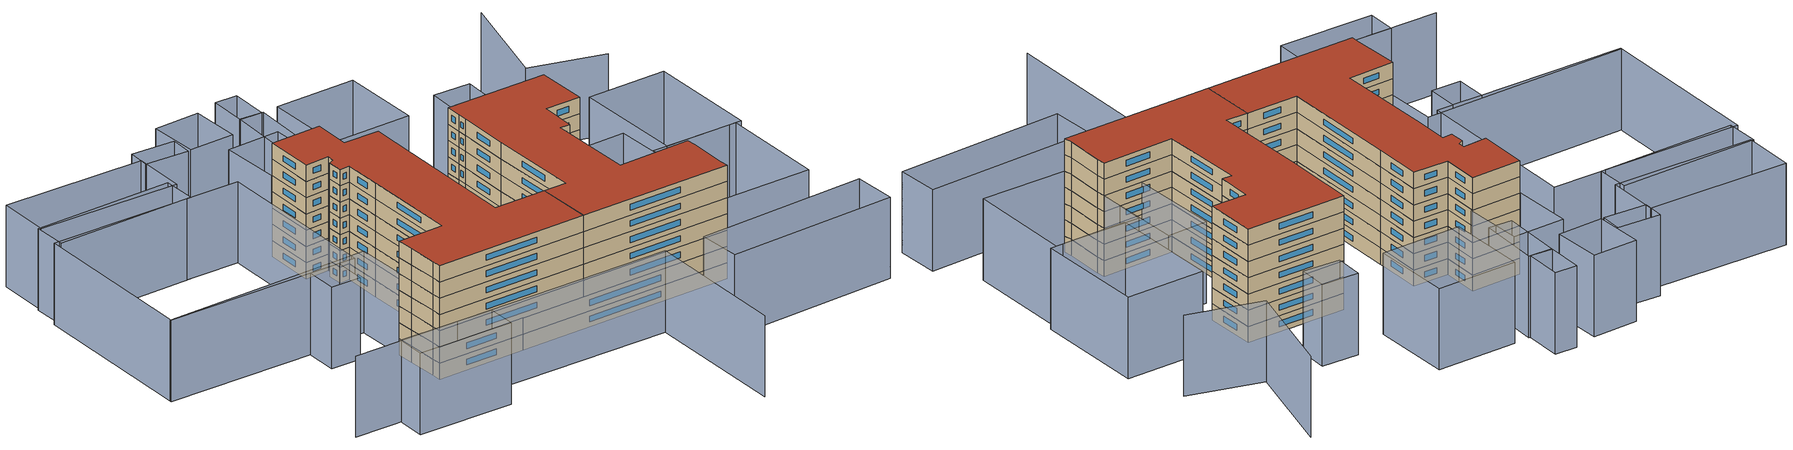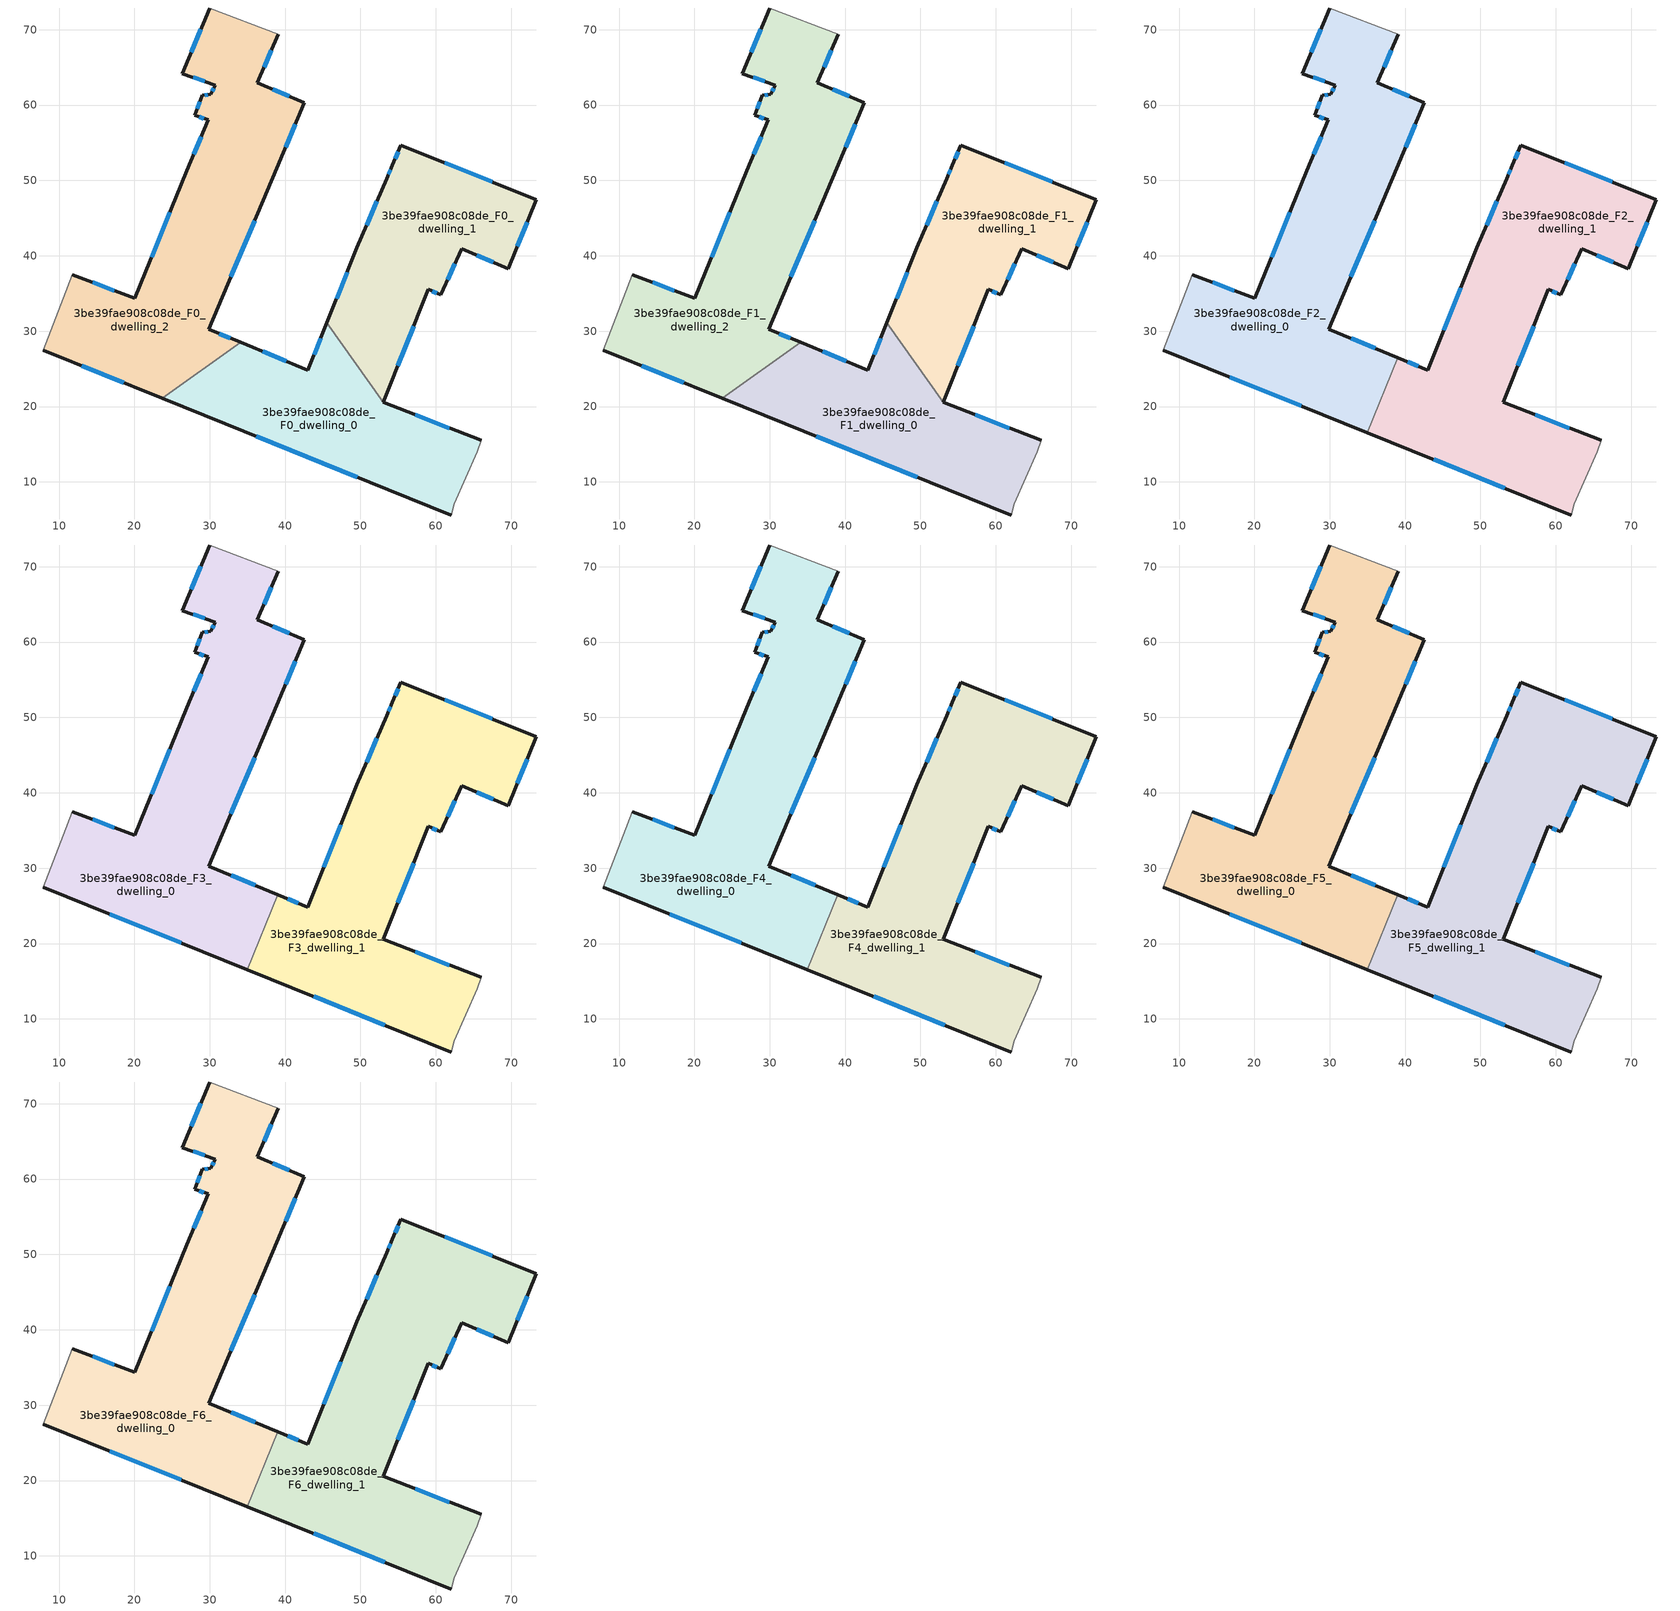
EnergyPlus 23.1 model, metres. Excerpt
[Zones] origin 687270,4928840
3be39fae908c08de_F0_dwelling_0
 floor ground (EU_floor_Construction): 66.02,15.5 65.5,14 62.45,7.08 62.03,5.61 23.68,21.11 34.12,28.5 43.02,24.83 45.54,31.1 53.01,20.54 z0
 wall outside (EU_wall_Construction): 23.68,21.11 62.03,5.61 / 45.54,31.1 43.02,24.83 34.12,28.5 / 66.02,15.5 53.01,20.54 z0:3
 wall adiabatic (EU_wall_Construction): 62.03,5.61 62.45,7.08 65.5,14 66.02,15.5 z0:3
 wall to 3be39fae908c08de_F0_dwelling_2 (EU_wall_Construction): 34.12,28.5 23.68,21.11 z0:3
 wall to 3be39fae908c08de_F0_dwelling_1 (EU_wall_Construction): 53.01,20.54 45.54,31.1 z0:3
 window (EU_Window_Construction): 36.15,16.06 49.56,10.65 / 40.13,26.02 37.02,27.3 / 44.72,29.06 43.84,26.87 / 61.79,17.14 57.24,18.9 z0.98:2.02
3be39fae908c08de_F0_dwelling_1
 floor ground (EU_floor_Construction): 73.31,47.43 69.62,38.3 63.41,40.92 60.65,34.81 59.02,35.55 53.01,20.54 45.54,31.1 49.52,41.05 53.45,50.23 54.24,52.04 55.37,54.7 z0
 wall outside (EU_wall_Construction): 53.01,20.54 59.02,35.55 60.65,34.81 63.41,40.92 69.62,38.3 73.31,47.43 55.37,54.7 54.24,52.04 53.45,50.23 49.52,41.05 45.54,31.1 z0:3
 window (EU_Window_Construction): 61.55,36.79 62.51,38.93 / 59.55,35.31 60.12,35.05 / 54.97,25.42 57.07,30.66 / 48.23,37.81 46.83,34.33 / 52.17,47.24 50.8,44.03 / 53.99,51.45 53.71,50.81 / 55,53.83 54.61,52.9 / 67.48,49.8 61.21,52.33 / 70.82,41.27 72.11,44.47 / 65.43,40.07 67.6,39.15 z0.98:2.02
3be39fae908c08de_F0_dwelling_2
 floor ground (EU_floor_Construction): 39.08,69.38 36.29,62.97 42.55,60.29 38.86,51.6 29.86,30.26 34.12,28.5 23.68,21.11 7.91,27.48 8.56,29.18 10.54,34.39 11.75,37.49 20.04,34.34 26.94,51.26 29.79,58.03 28,58.63 28.98,61.29 30.13,61.42 30.73,62.66 26.35,64.18 30.02,72.88 z0
 wall outside (EU_wall_Construction): 30.02,72.88 26.35,64.18 30.73,62.66 30.13,61.42 28.98,61.29 28,58.63 29.79,58.03 26.94,51.26 20.04,34.34 11.75,37.49 / 34.12,28.5 29.86,30.26 38.86,51.6 42.55,60.29 36.29,62.97 39.08,69.38 / 7.91,27.48 23.68,21.11 z0:3
 wall adiabatic (EU_wall_Construction): 39.08,69.38 30.02,72.88 / 11.75,37.49 10.54,34.39 8.56,29.18 7.91,27.48 z0:3
 window (EU_Window_Construction): 17.35,35.36 14.45,36.46 / 24.7,45.75 22.29,39.84 / 28.87,55.82 27.87,53.46 / 28.58,58.43 29.21,58.22 / 28.66,60.42 28.32,59.49 / 29.76,61.37 29.36,61.33 / 30.54,62.25 30.33,61.82 / 27.78,63.68 29.31,63.15 / 28.83,70.05 27.55,67.01 / 37.2,65.05 38.17,67.29 / 40.52,61.16 38.33,62.09 / 40.06,54.42 41.35,57.46 / 32.79,37.2 35.94,44.66 / 32.74,29.07 31.25,29.68 / 13.04,25.4 18.55,23.18 z0.98:2.02
3be39fae908c08de_F1_dwelling_0
 floor to 3be39fae908c08de_F0_dwelling_0 (EU_floor_Construction): 66.02,15.5 65.5,14 62.45,7.08 62.03,5.61 23.68,21.11 34.12,28.5 43.02,24.83 45.53,31.1 53.01,20.54 z3
 wall outside (EU_wall_Construction): 23.68,21.11 62.03,5.61 / 45.54,31.1 43.02,24.83 34.12,28.5 / 66.02,15.5 53.01,20.54 z3:6
 wall adiabatic (EU_wall_Construction): 62.03,5.61 62.45,7.08 65.5,14 66.02,15.5 z3:6
 wall to 3be39fae908c08de_F1_dwelling_2 (EU_wall_Construction): 34.12,28.5 23.68,21.11 z3:6
 wall to 3be39fae908c08de_F1_dwelling_1 (EU_wall_Construction): 53.01,20.54 45.54,31.1 z3:6
 window (EU_Window_Construction): 36.15,16.06 49.56,10.65 / 40.13,26.02 37.02,27.3 / 44.72,29.06 43.84,26.87 / 61.79,17.14 57.24,18.9 z3.98:5.02
3be39fae908c08de_F1_dwelling_1
 floor to 3be39fae908c08de_F0_dwelling_1 (EU_floor_Construction): 73.31,47.43 69.62,38.3 63.41,40.92 60.65,34.81 59.02,35.55 53.01,20.54 45.53,31.1 49.52,41.05 53.45,50.23 54.24,52.04 55.37,54.7 z3
 wall outside (EU_wall_Construction): 53.01,20.54 59.02,35.55 60.65,34.81 63.41,40.92 69.62,38.3 73.31,47.43 55.37,54.7 54.24,52.04 53.45,50.23 49.52,41.05 45.54,31.1 z3:6
 window (EU_Window_Construction): 61.55,36.79 62.51,38.93 / 59.55,35.31 60.12,35.05 / 54.97,25.42 57.07,30.66 / 48.23,37.81 46.83,34.33 / 52.17,47.24 50.8,44.03 / 53.99,51.45 53.71,50.81 / 55,53.83 54.61,52.9 / 67.48,49.8 61.21,52.33 / 70.82,41.27 72.11,44.47 / 65.43,40.07 67.6,39.15 z3.98:5.02
3be39fae908c08de_F1_dwelling_2
 floor to 3be39fae908c08de_F0_dwelling_2 (EU_floor_Construction): 39.08,69.38 36.29,62.97 42.55,60.29 38.86,51.6 29.86,30.26 34.12,28.5 23.68,21.11 7.91,27.48 8.56,29.18 10.54,34.39 11.75,37.49 20.04,34.34 26.94,51.26 29.79,58.03 28,58.63 28.98,61.29 30.13,61.42 30.73,62.66 26.35,64.18 30.02,72.88 z3
 wall outside (EU_wall_Construction): 30.02,72.88 26.35,64.18 30.73,62.66 30.13,61.42 28.98,61.29 28,58.63 29.79,58.03 26.94,51.26 20.04,34.34 11.75,37.49 / 34.12,28.5 29.86,30.26 38.86,51.6 42.55,60.29 36.29,62.97 39.08,69.38 / 7.91,27.48 23.68,21.11 z3:6
 wall adiabatic (EU_wall_Construction): 39.08,69.38 30.02,72.88 / 11.75,37.49 10.54,34.39 8.56,29.18 7.91,27.48 z3:6
 window (EU_Window_Construction): 17.35,35.36 14.45,36.46 / 24.7,45.75 22.29,39.84 / 28.87,55.82 27.87,53.46 / 28.58,58.43 29.21,58.22 / 28.66,60.42 28.32,59.49 / 29.76,61.37 29.36,61.33 / 30.54,62.25 30.33,61.82 / 27.78,63.68 29.31,63.15 / 28.83,70.05 27.55,67.01 / 37.2,65.05 38.17,67.29 / 40.52,61.16 38.33,62.09 / 40.06,54.42 41.35,57.46 / 32.79,37.2 35.94,44.66 / 32.74,29.07 31.25,29.68 / 13.04,25.4 18.55,23.18 z3.98:5.02
3be39fae908c08de_F2_dwelling_0
 floor to 3be39fae908c08de_F1_dwelling_0 (EU_floor_Construction): 39.02,26.48 35,16.53 23.68,21.11 34.12,28.5 z6
 floor to 3be39fae908c08de_F1_dwelling_2 (EU_floor_Construction): 39.08,69.38 36.29,62.97 42.55,60.29 38.86,51.6 29.86,30.26 34.12,28.5 23.68,21.11 7.91,27.48 8.56,29.18 10.54,34.39 11.75,37.49 20.04,34.34 26.94,51.26 29.79,58.03 28,58.63 28.98,61.29 30.13,61.42 30.73,62.66 26.35,64.18 30.02,72.88 z6
 wall outside (EU_wall_Construction): 30.02,72.88 26.35,64.18 30.73,62.66 30.13,61.42 28.98,61.29 28,58.63 29.79,58.03 26.94,51.26 20.04,34.34 11.75,37.49 / 39.02,26.48 29.86,30.26 38.86,51.6 42.55,60.29 36.29,62.97 39.08,69.38 / 7.91,27.48 35,16.53 z6:9
 wall adiabatic (EU_wall_Construction): 11.75,37.49 10.54,34.39 8.56,29.18 7.91,27.48 / 39.08,69.38 30.02,72.88 z6:9
 wall to 3be39fae908c08de_F2_dwelling_1 (EU_wall_Construction): 35,16.53 39.02,26.48 z6:9
 window (EU_Window_Construction): 17.35,35.36 14.45,36.46 / 24.7,45.75 22.29,39.84 / 28.87,55.82 27.87,53.46 / 28.58,58.43 29.21,58.22 / 28.66,60.42 28.32,59.49 / 29.76,61.37 29.36,61.33 / 30.54,62.25 30.33,61.82 / 27.78,63.68 29.31,63.15 / 28.83,70.05 27.55,67.01 / 37.2,65.05 38.17,67.29 / 40.52,61.16 38.33,62.09 / 40.06,54.42 41.35,57.46 / 32.79,37.2 35.94,44.66 / 36.04,27.71 32.84,29.03 / 16.72,23.92 26.19,20.09 z6.98:8.02
3be39fae908c08de_F2_dwelling_1
 floor to 3be39fae908c08de_F1_dwelling_0 (EU_floor_Construction): 66.02,15.5 65.5,14 62.45,7.08 62.03,5.61 35,16.53 39.02,26.48 43.02,24.83 45.54,31.1 53.01,20.54 z6
 floor to 3be39fae908c08de_F1_dwelling_1 (EU_floor_Construction): 73.31,47.43 69.62,38.3 63.41,40.92 60.65,34.81 59.02,35.55 53.01,20.54 45.54,31.1 49.52,41.05 53.45,50.23 54.24,52.04 55.37,54.7 z6
 wall outside (EU_wall_Construction): 66.02,15.5 53.01,20.54 59.02,35.55 60.65,34.81 63.41,40.92 69.62,38.3 73.31,47.43 55.37,54.7 54.24,52.04 53.45,50.23 49.52,41.05 43.02,24.83 39.02,26.48 / 35,16.53 62.03,5.61 z6:9
 wall adiabatic (EU_wall_Construction): 62.03,5.61 62.45,7.08 65.5,14 66.02,15.5 z6:9
 window (EU_Window_Construction): 41.72,25.36 40.32,25.94 / 47.41,35.77 45.14,30.1 / 52.17,47.24 50.8,44.03 / 53.99,51.45 53.71,50.81 / 55,53.83 54.61,52.9 / 67.48,49.8 61.21,52.33 / 70.82,41.27 72.11,44.47 / 65.43,40.07 67.6,39.15 / 61.55,36.79 62.51,38.93 / 59.55,35.31 60.12,35.05 / 54.97,25.42 57.07,30.66 / 61.79,17.14 57.24,18.9 / 43.79,12.98 53.24,9.16 z6.98:8.02
3be39fae908c08de_F3_dwelling_0
 floor to 3be39fae908c08de_F2_dwelling_0 (EU_floor_Construction): 39.08,69.38 36.29,62.97 42.55,60.29 38.86,51.6 29.86,30.26 39.02,26.48 35,16.53 7.91,27.48 8.56,29.18 10.54,34.39 11.75,37.49 20.04,34.34 26.94,51.26 29.79,58.03 28,58.63 28.98,61.29 30.13,61.42 30.73,62.66 26.35,64.18 30.02,72.88 z9
 wall outside (EU_wall_Construction): 30.02,72.88 26.35,64.18 30.73,62.66 30.13,61.42 28.98,61.29 28,58.63 29.79,58.03 26.94,51.26 20.04,34.34 11.75,37.49 / 39.02,26.48 29.86,30.26 38.86,51.6 42.55,60.29 36.29,62.97 39.08,69.38 / 7.91,27.48 35,16.53 z9:12
 wall adiabatic (EU_wall_Construction): 11.75,37.49 10.54,34.39 8.56,29.18 7.91,27.48 / 39.08,69.38 30.02,72.88 z9:12
 wall to 3be39fae908c08de_F3_dwelling_1 (EU_wall_Construction): 35,16.53 39.02,26.48 z9:12
 window (EU_Window_Construction): 17.35,35.36 14.45,36.46 / 24.7,45.75 22.29,39.84 / 28.87,55.82 27.87,53.46 / 28.58,58.43 29.21,58.22 / 28.66,60.42 28.32,59.49 / 29.76,61.37 29.36,61.33 / 30.54,62.25 30.33,61.82 / 27.78,63.68 29.31,63.15 / 28.83,70.05 27.55,67.01 / 37.2,65.05 38.17,67.29 / 40.52,61.16 38.33,62.09 / 40.06,54.42 41.35,57.46 / 32.79,37.2 35.94,44.66 / 36.04,27.71 32.84,29.03 / 16.72,23.92 26.19,20.09 z9.98:11.02
3be39fae908c08de_F3_dwelling_1
 floor to 3be39fae908c08de_F2_dwelling_1 (EU_floor_Construction): 73.31,47.43 69.62,38.3 63.41,40.92 60.65,34.81 59.02,35.55 53.01,20.54 66.02,15.5 65.5,14 62.45,7.08 62.03,5.61 35,16.53 39.02,26.48 43.02,24.83 49.52,41.05 53.45,50.23 54.24,52.04 55.37,54.7 z9
 wall outside (EU_wall_Construction): 66.02,15.5 53.01,20.54 59.02,35.55 60.65,34.81 63.41,40.92 69.62,38.3 73.31,47.43 55.37,54.7 54.24,52.04 53.45,50.23 49.52,41.05 43.02,24.83 39.02,26.48 / 35,16.53 62.03,5.61 z9:12
 wall adiabatic (EU_wall_Construction): 62.03,5.61 62.45,7.08 65.5,14 66.02,15.5 z9:12
 window (EU_Window_Construction): 41.72,25.36 40.32,25.94 / 47.41,35.77 45.14,30.1 / 52.17,47.24 50.8,44.03 / 53.99,51.45 53.71,50.81 / 55,53.83 54.61,52.9 / 67.48,49.8 61.21,52.33 / 70.82,41.27 72.11,44.47 / 65.43,40.07 67.6,39.15 / 61.55,36.79 62.51,38.93 / 59.55,35.31 60.12,35.05 / 54.97,25.42 57.07,30.66 / 61.79,17.14 57.24,18.9 / 43.79,12.98 53.24,9.16 z9.98:11.02
3be39fae908c08de_F4_dwelling_0
 floor to 3be39fae908c08de_F3_dwelling_0 (EU_floor_Construction): 39.08,69.38 36.29,62.97 42.55,60.29 38.86,51.6 29.86,30.26 39.02,26.48 35,16.53 7.91,27.48 8.56,29.18 10.54,34.39 11.75,37.49 20.04,34.34 26.94,51.26 29.79,58.03 28,58.63 28.98,61.29 30.13,61.42 30.73,62.66 26.35,64.18 30.02,72.88 z12
 wall outside (EU_wall_Construction): 30.02,72.88 26.35,64.18 30.73,62.66 30.13,61.42 28.98,61.29 28,58.63 29.79,58.03 26.94,51.26 20.04,34.34 11.75,37.49 / 39.02,26.48 29.86,30.26 38.86,51.6 42.55,60.29 36.29,62.97 39.08,69.38 / 7.91,27.48 35,16.53 z12:15
 wall adiabatic (EU_wall_Construction): 11.75,37.49 10.54,34.39 8.56,29.18 7.91,27.48 / 39.08,69.38 30.02,72.88 z12:15
 wall to 3be39fae908c08de_F4_dwelling_1 (EU_wall_Construction): 35,16.53 39.02,26.48 z12:15
 window (EU_Window_Construction): 17.35,35.36 14.45,36.46 / 24.7,45.75 22.29,39.84 / 28.87,55.82 27.87,53.46 / 28.58,58.43 29.21,58.22 / 28.66,60.42 28.32,59.49 / 29.76,61.37 29.36,61.33 / 30.54,62.25 30.33,61.82 / 27.78,63.68 29.31,63.15 / 28.83,70.05 27.55,67.01 / 37.2,65.05 38.17,67.29 / 40.52,61.16 38.33,62.09 / 40.06,54.42 41.35,57.46 / 32.79,37.2 35.94,44.66 / 36.04,27.71 32.84,29.03 / 16.72,23.92 26.19,20.09 z12.98:14.02
3be39fae908c08de_F4_dwelling_1
 floor to 3be39fae908c08de_F3_dwelling_1 (EU_floor_Construction): 73.31,47.43 69.62,38.3 63.41,40.92 60.65,34.81 59.02,35.55 53.01,20.54 66.02,15.5 65.5,14 62.45,7.08 62.03,5.61 35,16.53 39.02,26.48 43.02,24.83 49.52,41.05 53.45,50.23 54.24,52.04 55.37,54.7 z12
 wall outside (EU_wall_Construction): 66.02,15.5 53.01,20.54 59.02,35.55 60.65,34.81 63.41,40.92 69.62,38.3 73.31,47.43 55.37,54.7 54.24,52.04 53.45,50.23 49.52,41.05 43.02,24.83 39.02,26.48 / 35,16.53 62.03,5.61 z12:15
 wall adiabatic (EU_wall_Construction): 62.03,5.61 62.45,7.08 65.5,14 66.02,15.5 z12:15
 window (EU_Window_Construction): 41.72,25.36 40.32,25.94 / 47.41,35.77 45.14,30.1 / 52.17,47.24 50.8,44.03 / 53.99,51.45 53.71,50.81 / 55,53.83 54.61,52.9 / 67.48,49.8 61.21,52.33 / 70.82,41.27 72.11,44.47 / 65.43,40.07 67.6,39.15 / 61.55,36.79 62.51,38.93 / 59.55,35.31 60.12,35.05 / 54.97,25.42 57.07,30.66 / 61.79,17.14 57.24,18.9 / 43.79,12.98 53.24,9.16 z12.98:14.02
3be39fae908c08de_F5_dwelling_0
 floor to 3be39fae908c08de_F4_dwelling_0 (EU_floor_Construction): 39.08,69.38 36.29,62.97 42.55,60.29 38.86,51.6 29.86,30.26 39.02,26.48 35,16.53 7.91,27.48 8.56,29.18 10.54,34.39 11.75,37.49 20.04,34.34 26.94,51.26 29.79,58.03 28,58.63 28.98,61.29 30.13,61.42 30.73,62.66 26.35,64.18 30.02,72.88 z15
 wall outside (EU_wall_Construction): 30.02,72.88 26.35,64.18 30.73,62.66 30.13,61.42 28.98,61.29 28,58.63 29.79,58.03 26.94,51.26 20.04,34.34 11.75,37.49 / 39.02,26.48 29.86,30.26 38.86,51.6 42.55,60.29 36.29,62.97 39.08,69.38 / 7.91,27.48 35,16.53 z15:18
 wall adiabatic (EU_wall_Construction): 11.75,37.49 10.54,34.39 8.56,29.18 7.91,27.48 / 39.08,69.38 30.02,72.88 z15:18
 wall to 3be39fae908c08de_F5_dwelling_1 (EU_wall_Construction): 35,16.53 39.02,26.48 z15:18
 window (EU_Window_Construction): 17.35,35.36 14.45,36.46 / 24.7,45.75 22.29,39.84 / 28.87,55.82 27.87,53.46 / 28.58,58.43 29.21,58.22 / 28.66,60.42 28.32,59.49 / 29.76,61.37 29.36,61.33 / 30.54,62.25 30.33,61.82 / 27.78,63.68 29.31,63.15 / 28.83,70.05 27.55,67.01 / 37.2,65.05 38.17,67.29 / 40.52,61.16 38.33,62.09 / 40.06,54.42 41.35,57.46 / 32.79,37.2 35.94,44.66 / 36.04,27.71 32.84,29.03 / 16.72,23.92 26.19,20.09 z15.98:17.02
3be39fae908c08de_F5_dwelling_1
 floor to 3be39fae908c08de_F4_dwelling_1 (EU_floor_Construction): 73.31,47.43 69.62,38.3 63.41,40.92 60.65,34.81 59.02,35.55 53.01,20.54 66.02,15.5 65.5,14 62.45,7.08 62.03,5.61 35,16.53 39.02,26.48 43.02,24.83 49.52,41.05 53.45,50.23 54.24,52.04 55.37,54.7 z15
 wall outside (EU_wall_Construction): 66.02,15.5 53.01,20.54 59.02,35.55 60.65,34.81 63.41,40.92 69.62,38.3 73.31,47.43 55.37,54.7 54.24,52.04 53.45,50.23 49.52,41.05 43.02,24.83 39.02,26.48 / 35,16.53 62.03,5.61 z15:18
 wall adiabatic (EU_wall_Construction): 62.03,5.61 62.45,7.08 65.5,14 66.02,15.5 z15:18
 window (EU_Window_Construction): 41.72,25.36 40.32,25.94 / 47.41,35.77 45.14,30.1 / 52.17,47.24 50.8,44.03 / 53.99,51.45 53.71,50.81 / 55,53.83 54.61,52.9 / 67.48,49.8 61.21,52.33 / 70.82,41.27 72.11,44.47 / 65.43,40.07 67.6,39.15 / 61.55,36.79 62.51,38.93 / 59.55,35.31 60.12,35.05 / 54.97,25.42 57.07,30.66 / 61.79,17.14 57.24,18.9 / 43.79,12.98 53.24,9.16 z15.98:17.02
3be39fae908c08de_F6_dwelling_0
 floor to 3be39fae908c08de_F5_dwelling_0 (EU_floor_Construction): 39.08,69.38 36.29,62.97 42.55,60.29 38.86,51.6 29.86,30.26 39.02,26.48 35,16.53 7.91,27.48 8.56,29.18 10.54,34.39 11.75,37.49 20.04,34.34 26.94,51.26 29.79,58.03 28,58.63 28.98,61.29 30.13,61.42 30.73,62.66 26.35,64.18 30.02,72.88 z18
 wall outside (EU_wall_Construction): 30.02,72.88 26.35,64.18 30.73,62.66 30.13,61.42 28.98,61.29 28,58.63 29.79,58.03 26.94,51.26 20.04,34.34 11.75,37.49 / 39.02,26.48 29.86,30.26 38.86,51.6 42.55,60.29 36.29,62.97 39.08,69.38 / 7.91,27.48 35,16.53 z18:21
 wall adiabatic (EU_wall_Construction): 11.75,37.49 10.54,34.39 8.56,29.18 7.91,27.48 / 39.08,69.38 30.02,72.88 z18:21
 wall to 3be39fae908c08de_F6_dwelling_1 (EU_wall_Construction): 35,16.53 39.02,26.48 z18:21
 window (EU_Window_Construction): 17.35,35.36 14.45,36.46 / 24.7,45.75 22.29,39.84 / 28.87,55.82 27.87,53.46 / 28.58,58.43 29.21,58.22 / 28.66,60.42 28.32,59.49 / 29.76,61.37 29.36,61.33 / 30.54,62.25 30.33,61.82 / 27.78,63.68 29.31,63.15 / 28.83,70.05 27.55,67.01 / 37.2,65.05 38.17,67.29 / 40.52,61.16 38.33,62.09 / 40.06,54.42 41.35,57.46 / 32.79,37.2 35.94,44.66 / 36.04,27.71 32.84,29.03 / 16.72,23.92 26.19,20.09 z18.98:20.02
 roof outside (EU_roof_Construction): 35,16.53 39.02,26.48 29.86,30.26 38.86,51.6 42.55,60.29 36.29,62.97 39.08,69.38 30.02,72.88 26.35,64.18 30.73,62.66 30.13,61.42 28.98,61.29 28,58.63 29.79,58.03 26.94,51.26 20.04,34.34 11.75,37.49 10.54,34.39 8.56,29.18 7.91,27.48 z21
3be39fae908c08de_F6_dwelling_1
 floor to 3be39fae908c08de_F5_dwelling_1 (EU_floor_Construction): 73.31,47.43 69.62,38.3 63.41,40.92 60.65,34.81 59.02,35.55 53.01,20.54 66.02,15.5 65.5,14 62.45,7.08 62.03,5.61 35,16.53 39.02,26.48 43.02,24.83 49.52,41.05 53.45,50.23 54.24,52.04 55.37,54.7 z18
 wall outside (EU_wall_Construction): 66.02,15.5 53.01,20.54 59.02,35.55 60.65,34.81 63.41,40.92 69.62,38.3 73.31,47.43 55.37,54.7 54.24,52.04 53.45,50.23 49.52,41.05 43.02,24.83 39.02,26.48 / 35,16.53 62.03,5.61 z18:21
 wall adiabatic (EU_wall_Construction): 62.03,5.61 62.45,7.08 65.5,14 66.02,15.5 z18:21
 window (EU_Window_Construction): 41.72,25.36 40.32,25.94 / 47.41,35.77 45.14,30.1 / 52.17,47.24 50.8,44.03 / 53.99,51.45 53.71,50.81 / 55,53.83 54.61,52.9 / 67.48,49.8 61.21,52.33 / 70.82,41.27 72.11,44.47 / 65.43,40.07 67.6,39.15 / 61.55,36.79 62.51,38.93 / 59.55,35.31 60.12,35.05 / 54.97,25.42 57.07,30.66 / 61.79,17.14 57.24,18.9 / 43.79,12.98 53.24,9.16 z18.98:20.02
 roof outside (EU_roof_Construction): 62.45,7.08 65.5,14 66.02,15.5 53.01,20.54 59.02,35.55 60.65,34.81 63.41,40.92 69.62,38.3 73.31,47.43 55.37,54.7 54.24,52.04 53.45,50.23 49.52,41.05 43.02,24.83 39.02,26.48 35,16.53 62.03,5.61 z21
shading: -16.3,28.76 41.05,4.66 / 41.05,4.66 30.31,-20.89 / -21.39,61.02 15.42,46.5 / 15.42,46.5 7.91,27.47 / 94.66,48.12 83.37,56.98 / 83.37,56.98 96.02,73.12 / 85.04,17.92 77.21,-0.76 / 77.21,-0.76 61.86,5.68 / 61.86,5.68 69.7,24.35 / 69.7,24.35 85.04,17.92 / 72.13,23.17 80.1,42.84 / 80.1,42.84 94.04,37.19 / 94.04,37.19 86.06,17.52 / 86.06,17.52 72.13,23.17 / 76.03,-16.94 45.76,-5.72 / 45.76,-5.72 48.56,1.83 / 48.56,1.83 78.83,-9.39 / 78.83,-9.39 76.03,-16.94 / 6.68,13.05 -10.04,20.29 / -10.04,20.29 -7.85,25.34 / -7.85,25.34 8.87,18.1 / 8.87,18.1 6.68,13.05 / 58.91,18.22 65.14,34.46 / 65.14,34.46 72.34,31.7 / 72.34,31.7 66.11,15.46 / 66.11,15.46 58.91,18.22 / 4.35,49.96 9.61,47.71 / 9.61,47.71 7.26,42.21 / 7.26,42.21 2,44.46 / 2,44.46 4.35,49.96 / 73.92,61.88 71.58,56.9 / 71.58,56.9 65.18,59.92 / 65.18,59.92 67.52,64.89 / 67.52,64.89 73.92,61.88 / 12.56,46.45 -21.32,60.87 / -21.32,60.87 -8.5,91 / -8.5,91 25.38,76.58 / 25.38,76.58 12.56,46.45 / 50.9,84.64 65.13,78.89 / 65.13,78.89 59.39,64.69 / 59.39,64.69 45.16,70.44 / 45.16,70.44 50.9,84.64 / 39.35,69.27 29.94,72.92 / 29.94,72.92 34.09,83.62 / 34.09,83.62 43.49,79.97 / 43.49,79.97 39.35,69.27 / 38.85,76.75 43.94,87.49 / 43.94,87.49 48.05,85.55 / 48.05,85.55 42.97,74.8 / 42.97,74.8 38.85,76.75 / 16.74,80.28 -7.84,90.02 / -7.84,90.02 -5.52,95.85 / -5.52,95.85 19.06,86.11 / 19.06,86.11 16.74,80.28 / 50.64,92.22 47.76,85.66 / 47.76,85.66 43.89,87.37 / 43.89,87.37 46.77,93.92 / 46.77,93.92 50.64,92.22 / 38.85,85.75 30.8,88.82 / 30.8,88.82 34.13,97.54 / 34.13,97.54 42.18,94.47 / 42.18,94.47 38.85,85.75 / 24.54,96.27 31.97,92.69 / 31.97,92.69 30.19,88.98 / 30.19,88.98 22.75,92.56 / 22.75,92.56 24.54,96.27 / 19.42,84.66 -5.26,95.38 / -5.26,95.38 -1.27,104.58 / -1.27,104.58 23.42,93.86 / 23.42,93.86 19.42,84.66 z0:15
[Building]
EU S2 Campaign: North Axis=0; Terrain=City; Solar Distribution=FullExterior
[Site:Location]
Bologna: Latitude=44.5; Longitude=11.25; Time Zone=1; Elevation=37
[SizingPeriod:WeatherFileDays]
AnnualSizingPeriod: Begin Month=1; Begin Day of Month=1; End Month=12; End Day of Month=31; Day of Week for Start Day=Monday; Use Weather File Daylight Saving Period=No; Use Weather File Rain and Snow Indicators=No
[MATERIAL]
EU_InternalMass_Material: Roughness=MediumRough; Thickness=0.1; Conductivity=1; Density=1800; Specific Heat=900; Thermal Absorptance=0.9; Solar Absorptance=0.7; Visible Absorptance=0.7
[MATERIAL:NOMASS] Roughness=MediumRough; Thermal Absorptance=0.9; Solar Absorptance=0.7; Visible Absorptance=0.7
Name | Thermal Resistance
EU_wall_NoMass | 0.905828
EU_roof_NoMass | 0.37593
EU_floor_NoMass | 0.67114
[WINDOWMATERIAL:SIMPLEGLAZINGSYSTEM]
EU_Window_SimpleGlazing: UFactor=4.52486; Solar Heat Gain Coefficient=0.85; Visible Transmittance=0.85
[CONSTRUCTION]
EU_wall_Construction: EU_wall_NoMass
EU_roof_Construction: EU_roof_NoMass
EU_floor_Construction: EU_floor_NoMass
EU_InternalMass_Construction: EU_InternalMass_Material
EU_Window_Construction: EU_Window_SimpleGlazing
[ZONE] Type=1; Multiplier=1; Ceiling Height=autocalculate; Floor Area=autocalculate; Part of Total Floor Area=Yes
Name | Volume
3be39fae908c08de_F0_dwelling_0; 3be39fae908c08de_F1_dwelling_0 | 1317.83
3be39fae908c08de_F2_dwelling_0 | 2272.64
3be39fae908c08de_F3_dwelling_0; 3be39fae908c08de_F4_dwelling_0; 3be39fae908c08de_F5_dwelling_0; 3be39fae908c08de_F6_dwelling_0 | 2272.65
3be39fae908c08de_F0_dwelling_1 | 1237.14
3be39fae908c08de_F1_dwelling_1 | 1237.15
3be39fae908c08de_F2_dwelling_1 | 2272.6
3be39fae908c08de_F3_dwelling_1; 3be39fae908c08de_F4_dwelling_1; 3be39fae908c08de_F5_dwelling_1; 3be39fae908c08de_F6_dwelling_1 | 2272.61
3be39fae908c08de_F0_dwelling_2; 3be39fae908c08de_F1_dwelling_2 | 1990.27
[INTERNALMASS] Construction=EU_InternalMass_Construction
Name | Zone or ZoneList | Surface Area
3be39fae908c08de_F0_dwelling_0_EU_InternalMass | 3be39fae908c08de_F0_dwelling_0 | 439.278
3be39fae908c08de_F0_dwelling_1_EU_InternalMass | 3be39fae908c08de_F0_dwelling_1 | 412.384
3be39fae908c08de_F0_dwelling_2_EU_InternalMass | 3be39fae908c08de_F0_dwelling_2 | 663.422
3be39fae908c08de_F1_dwelling_0_EU_InternalMass | 3be39fae908c08de_F1_dwelling_0 | 439.278
3be39fae908c08de_F1_dwelling_1_EU_InternalMass | 3be39fae908c08de_F1_dwelling_1 | 412.384
3be39fae908c08de_F1_dwelling_2_EU_InternalMass | 3be39fae908c08de_F1_dwelling_2 | 663.422
3be39fae908c08de_F2_dwelling_0_EU_InternalMass | 3be39fae908c08de_F2_dwelling_0 | 757.551
3be39fae908c08de_F2_dwelling_1_EU_InternalMass | 3be39fae908c08de_F2_dwelling_1 | 757.538
3be39fae908c08de_F3_dwelling_0_EU_InternalMass | 3be39fae908c08de_F3_dwelling_0 | 757.551
3be39fae908c08de_F3_dwelling_1_EU_InternalMass | 3be39fae908c08de_F3_dwelling_1 | 757.538
3be39fae908c08de_F4_dwelling_0_EU_InternalMass | 3be39fae908c08de_F4_dwelling_0 | 757.551
3be39fae908c08de_F4_dwelling_1_EU_InternalMass | 3be39fae908c08de_F4_dwelling_1 | 757.538
3be39fae908c08de_F5_dwelling_0_EU_InternalMass | 3be39fae908c08de_F5_dwelling_0 | 757.551
3be39fae908c08de_F5_dwelling_1_EU_InternalMass | 3be39fae908c08de_F5_dwelling_1 | 757.538
3be39fae908c08de_F6_dwelling_0_EU_InternalMass | 3be39fae908c08de_F6_dwelling_0 | 757.551
3be39fae908c08de_F6_dwelling_1_EU_InternalMass | 3be39fae908c08de_F6_dwelling_1 | 757.538
[OTHEREQUIPMENT] Fuel Type=Electricity; Design Level Calculation Method=Watts/Area; Power per Zone Floor Area=1; Fraction Latent=0; Fraction Radiant=0; Fraction Lost=0; Carbon Dioxide Generation Rate=0; EndUse Subcategory=EU_Step8_InternalGains
Name | Zone or ZoneList or Space or SpaceList | Schedule
EU_Step8_InternalGain_3be39fae908c08de_F0_dwelling_0_f000 | 3be39fae908c08de_F0_dwelling_0 | EU_Step8_GainSchedule_3be39fae908c08de_F0_dwelling_0_f000
EU_Step8_InternalGain_3be39fae908c08de_F0_dwelling_1_f000 | 3be39fae908c08de_F0_dwelling_1 | EU_Step8_GainSchedule_3be39fae908c08de_F0_dwelling_1_f000
EU_Step8_InternalGain_3be39fae908c08de_F0_dwelling_2_f000 | 3be39fae908c08de_F0_dwelling_2 | EU_Step8_GainSchedule_3be39fae908c08de_F0_dwelling_2_f000
EU_Step8_InternalGain_3be39fae908c08de_F1_dwelling_0_f000 | 3be39fae908c08de_F1_dwelling_0 | EU_Step8_GainSchedule_3be39fae908c08de_F1_dwelling_0_f000
EU_Step8_InternalGain_3be39fae908c08de_F1_dwelling_1_f000 | 3be39fae908c08de_F1_dwelling_1 | EU_Step8_GainSchedule_3be39fae908c08de_F1_dwelling_1_f000
EU_Step8_InternalGain_3be39fae908c08de_F1_dwelling_2_f000 | 3be39fae908c08de_F1_dwelling_2 | EU_Step8_GainSchedule_3be39fae908c08de_F1_dwelling_2_f000
EU_Step8_InternalGain_3be39fae908c08de_F2_dwelling_0_f000 | 3be39fae908c08de_F2_dwelling_0 | EU_Step8_GainSchedule_3be39fae908c08de_F2_dwelling_0_f000
EU_Step8_InternalGain_3be39fae908c08de_F2_dwelling_1_f000 | 3be39fae908c08de_F2_dwelling_1 | EU_Step8_GainSchedule_3be39fae908c08de_F2_dwelling_1_f000
EU_Step8_InternalGain_3be39fae908c08de_F3_dwelling_0_f000 | 3be39fae908c08de_F3_dwelling_0 | EU_Step8_GainSchedule_3be39fae908c08de_F3_dwelling_0_f000
EU_Step8_InternalGain_3be39fae908c08de_F3_dwelling_1_f000 | 3be39fae908c08de_F3_dwelling_1 | EU_Step8_GainSchedule_3be39fae908c08de_F3_dwelling_1_f000
EU_Step8_InternalGain_3be39fae908c08de_F4_dwelling_0_f000 | 3be39fae908c08de_F4_dwelling_0 | EU_Step8_GainSchedule_3be39fae908c08de_F4_dwelling_0_f000
EU_Step8_InternalGain_3be39fae908c08de_F4_dwelling_1_f000 | 3be39fae908c08de_F4_dwelling_1 | EU_Step8_GainSchedule_3be39fae908c08de_F4_dwelling_1_f000
EU_Step8_InternalGain_3be39fae908c08de_F5_dwelling_0_f000 | 3be39fae908c08de_F5_dwelling_0 | EU_Step8_GainSchedule_3be39fae908c08de_F5_dwelling_0_f000
EU_Step8_InternalGain_3be39fae908c08de_F5_dwelling_1_f000 | 3be39fae908c08de_F5_dwelling_1 | EU_Step8_GainSchedule_3be39fae908c08de_F5_dwelling_1_f000
EU_Step8_InternalGain_3be39fae908c08de_F6_dwelling_0_f000 | 3be39fae908c08de_F6_dwelling_0 | EU_Step8_GainSchedule_3be39fae908c08de_F6_dwelling_0_f000
EU_Step8_InternalGain_3be39fae908c08de_F6_dwelling_1_f000 | 3be39fae908c08de_F6_dwelling_1 | EU_Step8_GainSchedule_3be39fae908c08de_F6_dwelling_1_f000
[ZONEVENTILATION:DESIGNFLOWRATE] Schedule=EU_AlwaysOn; Design Flow Rate Calculation Method=AirChanges/Hour; Air Changes per Hour=0.73129; Ventilation Type=Natural; Fan Pressure Rise=0; Fan Total Efficiency=1; Constant Term Coefficient=1; Temperature Term Coefficient=0; Velocity Term Coefficient=0; Velocity Squared Term Coefficient=0; Minimum Indoor Temperature=-100; Maximum Indoor Temperature=100; Delta Temperature=-100; Minimum Outdoor Temperature=-100; Maximum Outdoor Temperature=100; Maximum Wind Speed=40
Name | Zone or ZoneList or Space or SpaceList
EU_ConstantAir_3be39fae908c08de_F0_dwelling_0 | 3be39fae908c08de_F0_dwelling_0
EU_ConstantAir_3be39fae908c08de_F0_dwelling_1 | 3be39fae908c08de_F0_dwelling_1
EU_ConstantAir_3be39fae908c08de_F0_dwelling_2 | 3be39fae908c08de_F0_dwelling_2
EU_ConstantAir_3be39fae908c08de_F1_dwelling_0 | 3be39fae908c08de_F1_dwelling_0
EU_ConstantAir_3be39fae908c08de_F1_dwelling_1 | 3be39fae908c08de_F1_dwelling_1
EU_ConstantAir_3be39fae908c08de_F1_dwelling_2 | 3be39fae908c08de_F1_dwelling_2
EU_ConstantAir_3be39fae908c08de_F2_dwelling_0 | 3be39fae908c08de_F2_dwelling_0
EU_ConstantAir_3be39fae908c08de_F2_dwelling_1 | 3be39fae908c08de_F2_dwelling_1
EU_ConstantAir_3be39fae908c08de_F3_dwelling_0 | 3be39fae908c08de_F3_dwelling_0
EU_ConstantAir_3be39fae908c08de_F3_dwelling_1 | 3be39fae908c08de_F3_dwelling_1
EU_ConstantAir_3be39fae908c08de_F4_dwelling_0 | 3be39fae908c08de_F4_dwelling_0
EU_ConstantAir_3be39fae908c08de_F4_dwelling_1 | 3be39fae908c08de_F4_dwelling_1
EU_ConstantAir_3be39fae908c08de_F5_dwelling_0 | 3be39fae908c08de_F5_dwelling_0
EU_ConstantAir_3be39fae908c08de_F5_dwelling_1 | 3be39fae908c08de_F5_dwelling_1
EU_ConstantAir_3be39fae908c08de_F6_dwelling_0 | 3be39fae908c08de_F6_dwelling_0
EU_ConstantAir_3be39fae908c08de_F6_dwelling_1 | 3be39fae908c08de_F6_dwelling_1
[HVACTEMPLATE:THERMOSTAT] Constant Heating Setpoint=20; Constant Cooling Setpoint=50
EU_HeatOnly_3be39fae908c08de_F0_dwelling_0; EU_HeatOnly_3be39fae908c08de_F0_dwelling_1; EU_HeatOnly_3be39fae908c08de_F0_dwelling_2; EU_HeatOnly_3be39fae908c08de_F1_dwelling_0; EU_HeatOnly_3be39fae908c08de_F1_dwelling_1; EU_HeatOnly_3be39fae908c08de_F1_dwelling_2; EU_HeatOnly_3be39fae908c08de_F2_dwelling_0; EU_HeatOnly_3be39fae908c08de_F2_dwelling_1; EU_HeatOnly_3be39fae908c08de_F3_dwelling_0; EU_HeatOnly_3be39fae908c08de_F3_dwelling_1; EU_HeatOnly_3be39fae908c08de_F4_dwelling_0; EU_HeatOnly_3be39fae908c08de_F4_dwelling_1; EU_HeatOnly_3be39fae908c08de_F5_dwelling_0; EU_HeatOnly_3be39fae908c08de_F5_dwelling_1; EU_HeatOnly_3be39fae908c08de_F6_dwelling_0; EU_HeatOnly_3be39fae908c08de_F6_dwelling_1
[HVACTEMPLATE:ZONE:IDEALLOADSAIRSYSTEM] System Availability Schedule=EU_AlwaysOn; Maximum Heating Supply Air Temperature=50; Minimum Cooling Supply Air Temperature=13; Maximum Heating Supply Air Humidity Ratio=0.0156; Minimum Cooling Supply Air Humidity Ratio=0.0077; Heating Limit=NoLimit; Cooling Limit=NoLimit; Heating Availability Schedule=EU_AlwaysOn; Cooling Availability Schedule=EU_CoolingOff; Dehumidification Control Type=ConstantSensibleHeatRatio; Cooling Sensible Heat Ratio=0.7; Dehumidification Setpoint=60; Humidification Control Type=None; Humidification Setpoint=30; Outdoor Air Method=None; Outdoor Air Flow Rate per Person=0.00944; Outdoor Air Flow Rate per Zone Floor Area=0; Outdoor Air Flow Rate per Zone=0; Demand Controlled Ventilation Type=None; Outdoor Air Economizer Type=NoEconomizer; Heat Recovery Type=None; Sensible Heat Recovery Effectiveness=0.7; Latent Heat Recovery Effectiveness=0.65
Name | Template Thermostat
3be39fae908c08de_F0_dwelling_0 | EU_HeatOnly_3be39fae908c08de_F0_dwelling_0
3be39fae908c08de_F0_dwelling_1 | EU_HeatOnly_3be39fae908c08de_F0_dwelling_1
3be39fae908c08de_F0_dwelling_2 | EU_HeatOnly_3be39fae908c08de_F0_dwelling_2
3be39fae908c08de_F1_dwelling_0 | EU_HeatOnly_3be39fae908c08de_F1_dwelling_0
3be39fae908c08de_F1_dwelling_1 | EU_HeatOnly_3be39fae908c08de_F1_dwelling_1
3be39fae908c08de_F1_dwelling_2 | EU_HeatOnly_3be39fae908c08de_F1_dwelling_2
3be39fae908c08de_F2_dwelling_0 | EU_HeatOnly_3be39fae908c08de_F2_dwelling_0
3be39fae908c08de_F2_dwelling_1 | EU_HeatOnly_3be39fae908c08de_F2_dwelling_1
3be39fae908c08de_F3_dwelling_0 | EU_HeatOnly_3be39fae908c08de_F3_dwelling_0
3be39fae908c08de_F3_dwelling_1 | EU_HeatOnly_3be39fae908c08de_F3_dwelling_1
3be39fae908c08de_F4_dwelling_0 | EU_HeatOnly_3be39fae908c08de_F4_dwelling_0
3be39fae908c08de_F4_dwelling_1 | EU_HeatOnly_3be39fae908c08de_F4_dwelling_1
3be39fae908c08de_F5_dwelling_0 | EU_HeatOnly_3be39fae908c08de_F5_dwelling_0
3be39fae908c08de_F5_dwelling_1 | EU_HeatOnly_3be39fae908c08de_F5_dwelling_1
3be39fae908c08de_F6_dwelling_0 | EU_HeatOnly_3be39fae908c08de_F6_dwelling_0
3be39fae908c08de_F6_dwelling_1 | EU_HeatOnly_3be39fae908c08de_F6_dwelling_1
[SIZING:ZONE] Zone Cooling Design Supply Air Temperature Input Method=SupplyAirTemperature; Zone Cooling Design Supply Air Temperature=13; Zone Heating Design Supply Air Temperature Input Method=SupplyAirTemperature; Zone Heating Design Supply Air Temperature=50; Zone Cooling Design Supply Air Humidity Ratio=0.008; Zone Heating Design Supply Air Humidity Ratio=0.008; Cooling Design Air Flow Method=DesignDay; Cooling Design Air Flow Rate=0; Cooling Minimum Air Flow per Zone Floor Area=0.000762; Cooling Minimum Air Flow=0; Cooling Minimum Air Flow Fraction=0.2; Heating Design Air Flow Method=DesignDay; Heating Design Air Flow Rate=0; Heating Maximum Air Flow per Zone Floor Area=0.002032; Heating Maximum Air Flow=0.141576; Heating Maximum Air Flow Fraction=0.3; Account for Dedicated Outdoor Air System=No; Dedicated Outdoor Air System Control Strategy=NeutralSupplyAir; Dedicated Outdoor Air Low Setpoint Temperature for Design=autosize; Dedicated Outdoor Air High Setpoint Temperature for Design=autosize; Zone Load Sizing Method=Sensible Load Only No Latent Load; Zone Latent Cooling Design Supply Air Humidity Ratio Input Method=HumidityRatioDifference; Zone Cooling Design Supply Air Humidity Ratio Difference=0.005; Zone Latent Heating Design Supply Air Humidity Ratio Input Method=HumidityRatioDifference; Zone Humidification Design Supply Air Humidity Ratio Difference=0.005
3be39fae908c08de_F0_dwelling_0; 3be39fae908c08de_F0_dwelling_1; 3be39fae908c08de_F0_dwelling_2; 3be39fae908c08de_F1_dwelling_0; 3be39fae908c08de_F1_dwelling_1; 3be39fae908c08de_F1_dwelling_2; 3be39fae908c08de_F2_dwelling_0; 3be39fae908c08de_F2_dwelling_1; 3be39fae908c08de_F3_dwelling_0; 3be39fae908c08de_F3_dwelling_1; 3be39fae908c08de_F4_dwelling_0; 3be39fae908c08de_F4_dwelling_1; 3be39fae908c08de_F5_dwelling_0; 3be39fae908c08de_F5_dwelling_1; 3be39fae908c08de_F6_dwelling_0; 3be39fae908c08de_F6_dwelling_1
[SCHEDULE:CONSTANT]
Name | Hourly Value
EU_AlwaysOn | 1
EU_CoolingOff | 0
[SCHEDULE:FILE] Column Number=1; Rows to Skip at Top=0; Number of Hours of Data=8760; Column Separator=Comma; Interpolate to Timestep=No; Minutes per Item=60; Adjust Schedule for Daylight Savings=Yes
Name | File
EU_Step8_GainSchedule_3be39fae908c08de_F0_dwelling_0_f000 | ../../schedules/3be39fae908c08de/3be39fae908c08de_F0_dwelling_0_f000_gain.csv
EU_Step8_GainSchedule_3be39fae908c08de_F0_dwelling_1_f000 | ../../schedules/3be39fae908c08de/3be39fae908c08de_F0_dwelling_1_f000_gain.csv
EU_Step8_GainSchedule_3be39fae908c08de_F0_dwelling_2_f000 | ../../schedules/3be39fae908c08de/3be39fae908c08de_F0_dwelling_2_f000_gain.csv
EU_Step8_GainSchedule_3be39fae908c08de_F1_dwelling_0_f000 | ../../schedules/3be39fae908c08de/3be39fae908c08de_F1_dwelling_0_f000_gain.csv
EU_Step8_GainSchedule_3be39fae908c08de_F1_dwelling_1_f000 | ../../schedules/3be39fae908c08de/3be39fae908c08de_F1_dwelling_1_f000_gain.csv
EU_Step8_GainSchedule_3be39fae908c08de_F1_dwelling_2_f000 | ../../schedules/3be39fae908c08de/3be39fae908c08de_F1_dwelling_2_f000_gain.csv
EU_Step8_GainSchedule_3be39fae908c08de_F2_dwelling_0_f000 | ../../schedules/3be39fae908c08de/3be39fae908c08de_F2_dwelling_0_f000_gain.csv
EU_Step8_GainSchedule_3be39fae908c08de_F2_dwelling_1_f000 | ../../schedules/3be39fae908c08de/3be39fae908c08de_F2_dwelling_1_f000_gain.csv
EU_Step8_GainSchedule_3be39fae908c08de_F3_dwelling_0_f000 | ../../schedules/3be39fae908c08de/3be39fae908c08de_F3_dwelling_0_f000_gain.csv
EU_Step8_GainSchedule_3be39fae908c08de_F3_dwelling_1_f000 | ../../schedules/3be39fae908c08de/3be39fae908c08de_F3_dwelling_1_f000_gain.csv
EU_Step8_GainSchedule_3be39fae908c08de_F4_dwelling_0_f000 | ../../schedules/3be39fae908c08de/3be39fae908c08de_F4_dwelling_0_f000_gain.csv
EU_Step8_GainSchedule_3be39fae908c08de_F4_dwelling_1_f000 | ../../schedules/3be39fae908c08de/3be39fae908c08de_F4_dwelling_1_f000_gain.csv
EU_Step8_GainSchedule_3be39fae908c08de_F5_dwelling_0_f000 | ../../schedules/3be39fae908c08de/3be39fae908c08de_F5_dwelling_0_f000_gain.csv
EU_Step8_GainSchedule_3be39fae908c08de_F5_dwelling_1_f000 | ../../schedules/3be39fae908c08de/3be39fae908c08de_F5_dwelling_1_f000_gain.csv
EU_Step8_GainSchedule_3be39fae908c08de_F6_dwelling_0_f000 | ../../schedules/3be39fae908c08de/3be39fae908c08de_F6_dwelling_0_f000_gain.csv
EU_Step8_GainSchedule_3be39fae908c08de_F6_dwelling_1_f000 | ../../schedules/3be39fae908c08de/3be39fae908c08de_F6_dwelling_1_f000_gain.csv
